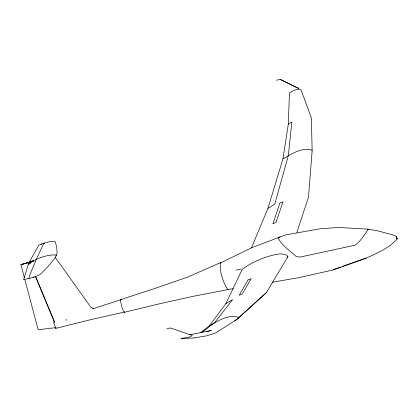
<?xml version="1.0" encoding="UTF-8"?>
<svg xmlns="http://www.w3.org/2000/svg" width="418" height="418" viewBox="0 0 418 418"><rect width="100%" height="100%" fill="white"/><g stroke="black" fill="none" stroke-linecap="round" stroke-linejoin="round"><path stroke-width="0.63" d="M251.458 247.858L267.948 208.305L282.976 158.84L288.295 124.287L289.465 92.963A23.162 22.023 18.1 0 1 298.107 89.238L300.166 89.238L300.976 89.729L311.373 117.98L312.147 150.861L308.468 197.228L296.837 232.512M53.546 321.917L55.772 328.402L55.725 327.325M368.07 229.283C365.588 233.474 360.243 241.735 355.128 245.173L299.591 257.18L296.038 256.333L287.145 248.804L283.059 244.802L280.65 242.116L278.325 238.448L278.973 236.99L280.112 237.079M368.352 229.074L368.07 229.717M220.939 262.661L220.474 262.614C219.22 271.292 222.972 282.113 227.711 289.46L233.328 288.707M56.033 255.968L56.299 255.314L55.688 254.912C48.127 254.656 40.656 257.258 33.931 260.529L28.471 263.983L23.586 279.694L29.03 278.163L29.192 278.534L29.511 278.179M29.636 262.368L30.133 263.57L29.809 261.976M200.583 332.77L209.204 325.983L225.83 303.734L242.367 269.155A91.85 89.144 31.2 0 1 276.528 254.363L280.447 253.846L284.632 254.416L286.811 255.236L287.887 256.715L266.344 292.663L236.63 319.618L215.688 332.927L206.419 335.884L193.926 337.958M44.329 243.495L44.167 243.124L43.529 243.971L37.045 257.702L29.328 276.141L29.03 278.163M121.403 299.596A7.231 1.291 74.3 0 0 120.776 299.795A7.231 1.291 74.3 0 0 120.609 301.399L122.051 307.726L123.498 311.107L124.538 312.236L124.721 312.011L90.147 319.78L55.84 328.37M286.983 257.551L287.887 256.715M266.344 292.663L236.63 319.618L234.639 320.58M201.805 332.509L214.596 322.68L232.612 299.586L225.835 303.724M288.3 124.141L291.879 121.941L288.352 155.574L274.715 204.188L267.943 208.321M209.204 325.983C217.548 321.249 227.685 314.31 237.685 317.063L238.375 318.014M282.976 158.84C291.346 154.122 301.435 147.314 311.447 149.942L312.147 150.861M220.176 263.1L252.221 247.508L285.264 235L320.324 228.73L338.46 227.481L366.785 229.069L376.545 230.569L392.303 234.723L396.269 236.389L397.095 238.944C389.294 247.848 378.008 252.843 367.375 257.551M220.474 262.614L187.954 276.967L154.519 288.577L120.927 299.528M166.829 328.909L169.133 328.125L170.941 328.093L190.018 334.755M276.575 80.256L279.083 79.509L280.703 79.645L298.849 88.543L280.708 79.655M366.529 258.052L333.115 269.96L298.457 277.74L272.285 282.228M333.512 269.558L340.774 266.992M342.588 266.355L366.795 257.801M41.194 244.164L44.167 243.124M30.211 278.268L37.249 275.932L40.64 274.098L47.918 266.606L55.233 257.77L57.099 253.512L56.723 246.693L55.024 241.583C51.513 240.533 47.793 242.362 44.339 243.062M33.085 277.4L34.26 277.003M92.665 308.782L120.776 299.795M29.443 263.685L28.471 263.983L29.5 263.862M41.91 244.175L38.884 245.026L29.323 262.049L30.331 261.981M33.158 261.208L20.9 264.651L24.401 277.855M65.595 320.11L66.749 319.786M207.009 331.631L211.299 330.45L189.746 334.75L192.358 334.975C191.449 337.89 183.972 337.671 181.093 338.502L193.989 337.958M55.296 327.534L56.158 327.304M124.538 312.236L158.892 303.938L193.388 296.268L228.218 289.549M236.055 270.159L241.233 269.04M55.615 327.681L38.163 329.734L24.902 279.741M33.393 260.795L31.972 260.947L29.323 262.049L30.274 261.804A5.397 1.123 -17.9 0 1 31.272 261.605M93.778 308.803L90.732 307.047L55.27 257.389M397.1 238.903L396.285 236.384L397.1 238.903M279.94 203.038L272.86 223.782L275.99 222.428L283.07 201.685L279.94 203.038M33.278 260.936L33.038 261.48L20.9 264.651L33.278 260.936M248.083 279.919L239.248 295.228L242.377 293.875L251.213 278.566L248.083 279.919M54.199 321.233L35.399 276.183L54.586 322.44L54.199 321.233"/></g></svg>
